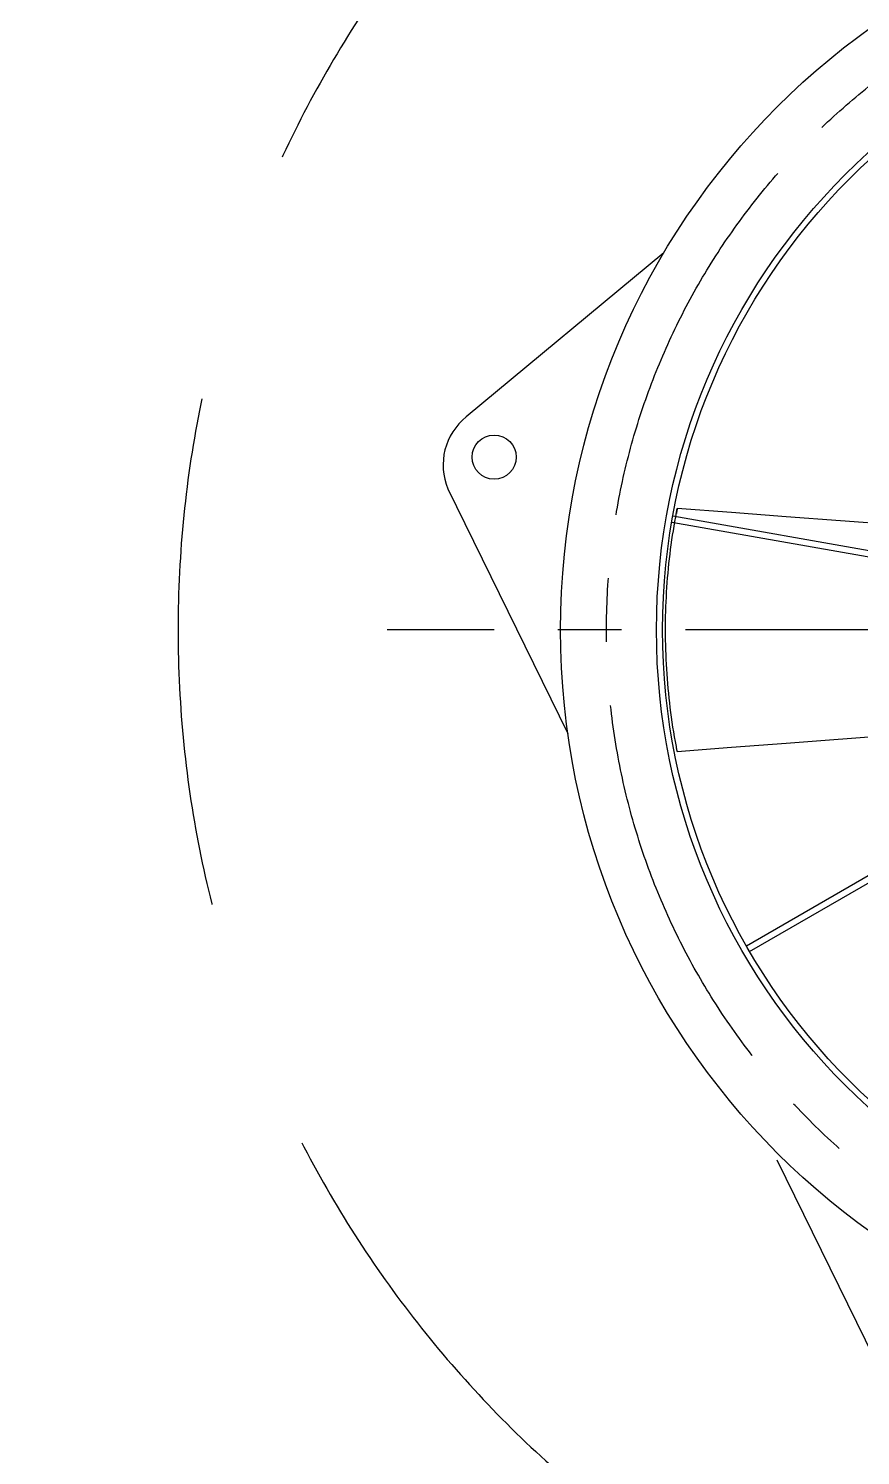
# Model space of a CAD drawing. Header units: millimetres. Extents: x -69382 to 174843, y -46375 to 101648.
# Drawn here: x -14372 to -13557, y 17622 to 19020 of the extents above; entities that cross this region are included whole.
import ezdxf

# ---------------------------------------------------------------- set-up
doc = ezdxf.new("R2010")
doc.units = ezdxf.units.MM
doc.header["$LTSCALE"] = 1000
for name, pattern in [('A-DASHD01', [0.75, 0.5, -0.25]), ('A-HIDDN01', [0.375, 0.25, -0.125]), ('CENTER2', [1.125, 0.75, -0.125, 0.125, -0.125])]:
    doc.linetypes.add(name, pattern=pattern)
for name, color, linetype in [('-길작업', 255, 'Continuous'), ('1', 3, 'Continuous'), ('2', 2, 'Continuous'), ('CS-CONC', 4, 'Continuous'), ('CS-DIML', 1, 'Continuous'), ('CS-HIDL', 2, 'A-DASHD01'), ('CS-LEAT', 3, 'Continuous'), ('CST-01-02-02-G05-CS-EXCV', 3, 'CFZ008')]:
    doc.layers.add(name, color=color, linetype=linetype)
doc.linetypes.add('CFZ008', pattern='A,0.9,-0.2,[106,KHCLINE.shx,S=0.00606,R=180,X=0,Y=0],0.9', length=2)

# ---------------------------------------------------------------- blocks, each defined once
blk = doc.blocks.new('새G')
at = {"color": 3, "linetype": 'Continuous'}
for p, q in [((-3, 200), (-3, 625)), ((3, 625), (3, 200)), ((-130.8, 151.3), (-404, 476.8)), ((-399.4, 480.7), (-126.2, 155.1)), ((126.2, 155.1), (399.4, 480.7)), ((404, 476.8), (130.8, 151.3)), ((-197.5, 31.8), (-616, 105.6)), ((-615, 111.5), (-196.4, 37.7)), ((196.4, 37.7), (615, 111.5)), ((616, 105.6), (197.5, 31.8)), ((-542.8, -309.9), (-174.7, -97.4)), ((174.7, -97.4), (542.8, -309.9)), ((-171.7, -102.6), (-539.8, -315.1)), ((539.8, -315.1), (171.7, -102.6)), ((-216.6, -586.3), (-71.2, -186.9)), ((-65.6, -188.9), (-210.9, -588.3)), ((210.9, -588.3), (65.6, -188.9)), ((71.2, -186.9), (216.6, -586.3))]:
    blk.add_line(p, q, dxfattribs=at)
blk = doc.blocks.new('IMPELLER')
blk.add_line((24346.6, 14541.4), (24346.6, 14541.5))
at = {"flags": 128}
for points in [[(23920, 14747.2), (24133.3, 14763.3), (24239.9, 14771.3), (24293.3, 14775.4), (24346.6, 14779.4)], [(24346.6, 14779.4), (24346.6, 14779.4), (24346.6, 14779.3), (24346.6, 14779.3), (24346.6, 14779.2), (24346.7, 14779.1), (24346.7, 14779.1), (24346.7, 14779), (24346.7, 14778.9), (24346.7, 14778.8), (24346.7, 14778.8), (24346.8, 14778.7), (24346.8, 14778.6), (24346.8, 14778.5), (24346.8, 14778.4), (24346.8, 14778.3), (24346.8, 14778.3), (24346.9, 14778.2), (24346.9, 14778.1), (24346.9, 14778), (24346.9, 14777.9), (24346.9, 14777.8), (24346.9, 14777.8), (24346.9, 14777.7), (24347, 14777.6)], [(24347.5, 14546.2), (24348.4, 14551.1), (24349.2, 14555.8), (24350, 14560.6), (24350.8, 14565.3), (24351.5, 14570.1), (24352.2, 14574.8), (24352.8, 14579.5), (24353.4, 14584.3), (24354, 14589), (24354.5, 14593.7), (24355, 14598.4), (24355.5, 14603.2), (24355.9, 14607.9), (24356.3, 14612.6), (24356.6, 14617.4), (24356.9, 14622.1), (24357.2, 14626.8), (24357.4, 14631.5), (24357.6, 14636.2), (24357.8, 14640.9), (24357.9, 14645.7), (24358, 14650.4), (24358.1, 14655.1), (24358.1, 14659.8), (24358.1, 14664.5), (24358, 14669.2), (24358, 14673.9), (24357.8, 14678.6), (24357.7, 14683.3), (24357.5, 14688), (24357.3, 14692.7), (24357, 14697.4), (24356.7, 14702.1), (24356.4, 14706.8), (24356, 14711.5), (24355.6, 14716.1), (24355.2, 14720.8), (24354.7, 14725.4), (24354.2, 14730.1), (24353.6, 14734.7), (24353.1, 14739.3), (24352.5, 14744), (24351.8, 14748.6), (24351.1, 14753.2), (24350.4, 14757.7), (24349.7, 14762.3), (24348.9, 14766.8), (24348.1, 14771.4), (24347.3, 14775.7), (24346.6, 14779.4)], [(24347, 14777.6), (24347, 14777.5), (24347, 14777.3), (24347, 14777.2), (24347.1, 14777.1), (24347.1, 14777), (24347.1, 14776.9), (24347.1, 14776.7), (24347.1, 14776.6), (24347.2, 14776.5), (24347.2, 14776.4), (24347.2, 14776.2), (24347.2, 14776.1), (24347.3, 14776), (24347.3, 14775.9), (24347.3, 14775.7), (24347.3, 14775.6), (24347.3, 14775.5), (24347.4, 14775.4), (24347.4, 14775.2), (24347.4, 14775.1), (24347.4, 14775), (24347.5, 14774.9), (24347.5, 14774.7), (24347.5, 14774.6)], [(24346.6, 14541.4), (24293.3, 14545.5), (24239.9, 14549.5), (24133.3, 14557.6), (23920, 14573.7)], [(24346.9, 14543.2), (24347, 14543.3), (24347, 14543.4), (24347, 14543.5), (24347, 14543.7), (24347.1, 14543.8), (24347.1, 14543.9), (24347.1, 14544.1), (24347.1, 14544.2), (24347.2, 14544.3), (24347.2, 14544.4), (24347.2, 14544.6), (24347.2, 14544.7), (24347.3, 14544.8), (24347.3, 14545), (24347.3, 14545.1), (24347.3, 14545.2), (24347.3, 14545.3), (24347.4, 14545.5), (24347.4, 14545.6), (24347.4, 14545.7), (24347.4, 14545.9), (24347.5, 14546), (24347.5, 14546.1), (24347.5, 14546.2)], [(24346.6, 14541.5), (24346.6, 14541.5), (24346.6, 14541.6), (24346.6, 14541.6), (24346.6, 14541.7), (24346.7, 14541.7), (24346.7, 14541.8), (24346.7, 14541.9), (24346.7, 14541.9), (24346.7, 14542), (24346.7, 14542.1), (24346.8, 14542.1), (24346.8, 14542.2), (24346.8, 14542.3), (24346.8, 14542.4), (24346.8, 14542.4), (24346.8, 14542.5), (24346.8, 14542.6), (24346.9, 14542.7), (24346.9, 14542.8), (24346.9, 14542.8), (24346.9, 14542.9), (24346.9, 14543), (24346.9, 14543.1), (24346.9, 14543.2)]]:
    blk.add_lwpolyline(points, dxfattribs=at)

msp = doc.modelspace()

# ---------------------------------------------------------------- linework, layer by layer
at = {"layer": '-길작업', "color": 3}
msp.add_circle((-11340.1893, 15806.461), 12116.7265, dxfattribs=at)
at = {"color": 3}
for p, q in [((-13749.5967, 18800.5195), (-13943.2758, 18639.6728)), ((-13961.2707, 18569.1533), (-13843.7058, 18329.3286)), ((-13638.9877, 17911.7168), (-13525.8632, 17680.9501))]:
    msp.add_line(p, q, dxfattribs=at)
msp.add_circle((-13125.8632, 18430.9501), 725, dxfattribs=at)
for radius in [631, 625, 625]:
    msp.add_circle((-13125.8632, 18430.9501), radius)
msp.add_arc((-13906.0491, 18592.6178), 60, 128.3486087, 203.0213683, dxfattribs=at)
at = {"layer": '1', "color": 1, "linetype": 'CENTER2', "ltscale": 0.5}
msp.add_line((-12228.5498, 18430.9501), (-14020.9619, 18430.9501), dxfattribs=at)
msp.add_circle((-13125.8632, 18430.9501), 680, dxfattribs=at)
at = {"layer": '2'}
msp.add_circle((-13916.0491, 18600.3484), 21.6, dxfattribs=at)
at = {"layer": 'CS-CONC'}
for radius in [6190, 5890]:
    msp.add_arc((-12025.3782, 13782.9805), radius, 30, 150, dxfattribs=at)
at = {"layer": 'CS-DIML', "color": 2, "linetype": 'A-HIDDN01', "const_width": 10, "flags": 128}
msp.add_lwpolyline([(-6404.052, 12108.9805), (-6404.052, 12108.9805), (-6199.0529, 12108.9805), (-6199.0366, 12198.7629, -0.269451409), (-6167.7352, 12252.6302, 0.201537786), (-5996.4745, 12496.9861, 0.188817455), (-6660.6049, 16880.4805, 0.577350269), (-17390.6597, 16880.4805, 0.217395331), (-17797.4422, 12632.5793, 0.181398454), (-17597.8221, 12407.227, -0.292415643), (-17561.8292, 12350.9453), (-17561.8292, 12266.9805), (-17356.8292, 12266.9805)], format="xyb", dxfattribs=at)
at = {"layer": 'CS-HIDL'}
msp.add_lwpolyline([(-13125.8632, 17330.9501, 1), (-13125.8632, 19530.9501, 1)], format="xyb", close=True, dxfattribs=at)
at = {"layer": 'CS-LEAT'}
msp.add_lwpolyline([(-6194.0538, 12103.9805), (-6194.0538, 12103.9805), (-6194.0366, 12198.7619, -0.26958023), (-6165.2357, 12248.2997, 0.199537372), (-5991.6652, 12495.585, 0.188827533), (-6656.2748, 16882.9805, 0.577350269), (-17394.9898, 16882.9805, 0.217400285), (-17802.1363, 12630.8545, 0.182089804), (-17600.0523, 12402.7493, -0.293112127), (-17566.8292, 12350.9453), (-17566.8292, 12261.9805), (-17566.8292, 12261.9805)], format="xyb", dxfattribs=at)
at = {"layer": 'CST-01-02-02-G05-CS-EXCV', "linetype": 'CFZ008', "ltscale": 1.5}
msp.add_lwpolyline([(-5978.9872, 12103.9805, 0.204701934), (-6560.7579, 16937.9805, 0.577350269), (-17489.9985, 16937.9805, 0.235215078), (-17778.2512, 12261.9805)], format="xyb", dxfattribs=at)

# ---------------------------------------------------------------- block references
at = {"xscale": -1}
for name, p in [('새G', (-13125.8632, 18430.9501)), ('IMPELLER', (10610.0961, 3770.5003))]:
    msp.add_blockref(name, p, dxfattribs=at)

doc.saveas('drawing.dxf')
